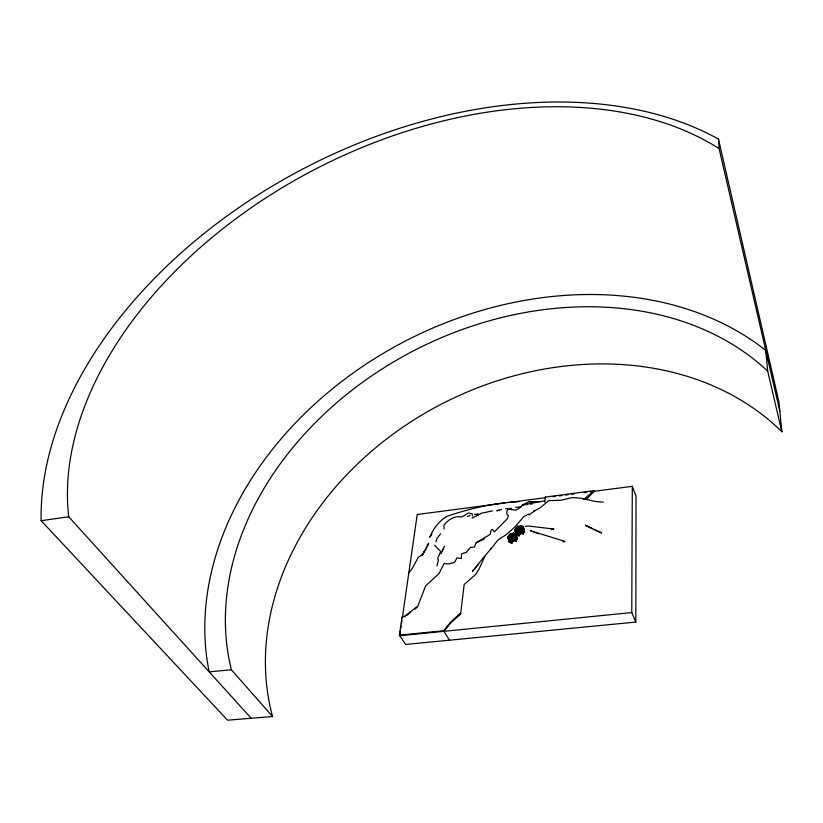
<?xml version="1.0" encoding="UTF-8"?>
<svg xmlns="http://www.w3.org/2000/svg" width="823" height="823" viewBox="0 0 823 823"><rect width="100%" height="100%" fill="white"/><g stroke="black" fill="none" stroke-linecap="round" stroke-linejoin="round"><path stroke-width="1.23" d="M544.517 500.826L522.389 504.941L520.753 507.081L516.062 510.157L507.77 509.108L506.659 512.41L507.019 514.468L508.367 515.723L507.647 518.449L494.273 531.956L492.411 529.354L491.115 530.094L490.127 534.415L476.198 542.676L474.367 547.038L470.386 547.398L466.219 552.449L461.652 553.704L461.302 558.529L456.95 557.891L454.502 562.428L448.648 563.909L444.111 563.549L438.916 573.672L425.625 585.904L417.446 607.209L417.086 606.654L404.679 616.262L401.994 617.25L399.402 635.171L405.688 644.46L635.819 622.065L636.035 496.187L632.301 486.311L590.389 491.804M635.819 622.065L631.766 612.569L632.301 486.311M472.536 516.042L472.093 513.789L468.41 512.966L461.693 517.07C454.687 515.455 448.144 519.611 443.988 525.105L444.019 529.035M544.847 502.164L545.382 497.071L593.867 490.703L594.113 491.31L586.974 498.666M400.462 630.932L399.772 635.716L631.766 612.569M400.801 628.546L401.151 626.159M401.49 623.772L402.005 620.182M484.366 537.841L484.119 539.199L476.198 542.676M443.906 631.313L450.541 623.155L460.582 614.02L464.193 584.464L475.601 574.485L478.965 569.177L485.416 555.268L491.249 548.54M436.941 565.885L438.433 560.144L437.651 558.652L440.686 551.461L434.678 545.227M435.881 541.832L437.085 538.448L440.562 533.736M426.972 547.254L428.66 543.129L422.23 555.206L424.678 551.009L422.024 554.887L418.218 557.305L412.374 568.333L408.836 572.808M442.363 550.916L444.42 546.307M441.087 553.735L443.299 548.797M425.553 550.309L426.551 548.283M522.183 532.481L522.338 533.201M522.296 532.759L523.922 529.745L524.714 531.36L523.202 533.993L520.64 533.283L519.838 531.679M523.469 530.259L523.778 531.349L522.914 531.905M523.757 530.609L523.665 531.319M521.381 532.954L522.8 533.335L520.434 531.74M523.521 531.308L522.8 532.604L523.13 532.214M522.554 533.273L524.076 530.65M523.428 531.514L524.035 531.874L523.15 532.934M523.13 533.15L524.158 531.174L523.428 531.03M520.753 532.625L523.027 533.571L524.302 531.349L523.695 530.125M511.453 542.696L509.499 541.812M512.029 541.606L511.937 542.326L512.935 540.33L512.194 540.186M512.317 541.657L512.575 541.215M512.256 539.394L512.811 541.03L512.462 539.271M514.066 538.108L513.573 538.746M515.836 534.466L515.321 535.598M516.391 534.302L518.675 534.981L519.961 532.759M518.85 529.93L517.873 531.689M519.838 528.181L520.733 526.699L522.852 527.276M515.548 540.762L515.404 540.032L513.521 539.507M513.264 537.049L514.797 537.429L515.393 535.68L514.889 536.987M515.805 535.701L516.103 534.991L515.383 534.806M517.852 532.152L520.383 527.769L519.663 527.584L520.342 528.037L519.354 528.808L520.002 530.105M511.793 542.727L512.719 539.528L511.361 538.962L511.608 539.456L513.418 536.503L512.585 535.845M516.175 535.763L515.393 536.699L516.649 537.11L515.208 539.476L516.062 541.215L517.595 538.561L516.782 536.956L514.807 536.483M516.103 534.991L515.949 536.195M517.667 534.59L517.194 535.084L516.71 534.487M516.793 534.302L516.515 534.333M513.634 539.909L513.943 539.291M514.9 537.697L515.97 535.464M516.69 534.621L517.225 534.919M519.231 530.259L517.955 532.419L516.679 532.008L516.844 533.047M520.908 528.232L519.58 530.31L519.941 528.911L521.515 529.384L522.111 530.64L522.584 529.817L523.809 530.125M520.465 528.294L519.735 528.633M521.216 527.018L522.224 527.152M510.003 538.972L508.635 540.917L509.416 542.429L511.968 543.149L513.501 540.495L512.688 538.9M514.612 539.878L513.665 540.238L514.169 539.806M512.462 537.028L514.972 537.851L515.445 537.028L516.679 537.326L516.515 538.304M515.682 536.884L515.579 536.123M516.721 534.96L517.225 534.528M516.206 533.695L517.019 532.296L518.027 532.574L519.375 530.434M520.239 528.963L520.002 527.245M514.036 539.549L514.57 540.042M518.747 532.244L519.797 530.434L521.35 530.856L521.103 530.362L520.599 532.399M520.548 530.094L519.961 530.177L520.393 529.374L521.7 529.95L520.27 529.58M516.895 530.31L519.508 531.102L520.98 528.387L520.229 526.864M515.157 540.516L514.365 540.433L514.797 539.641M516.258 539.95C515.908 541.411 517.194 536.987 516.34 537.46M518.12 534.878L517.42 535.145L517.986 534.611M522.173 526.885L522.759 526.802M515.033 539.703L514.838 540.567M518.089 534.415L517.893 535.279M520.64 533.283L519.118 535.917L518.264 534.178L519.704 531.833L518.85 531.154M522.173 527.42L522.708 526.504L520.403 525.948M516.782 536.956L515.28 540.238M517.914 535.145L518.665 535.372L518.079 534.95M518.202 534.693L521.103 529.559L521.628 530.084M522.317 527.522L522.872 526.422L520.311 525.732L519.303 527.481M516.237 538.489L515.651 539.353L516.525 539.754L516.546 537.81M516.155 539.147L516.391 538.263M519.056 533.901L518.932 534.6L518.912 533.86M519.436 533.242L519.19 534.168M519.817 532.584L519.344 532.965L520.074 533.109M520.877 530.105L520.043 531.689L522.348 532.244L523.027 533.571M515.651 539.837L515.856 539.147L516.412 539.723M518.716 535.269L518.13 535.341L518.459 534.744M519.087 533.88L519.57 533.51M521.566 529.518L523.078 526.895L523.87 528.51L522.944 530.115M515.548 540.125L516.947 537.851L516.391 537.861M519.519 532.45L518.603 534.827L516.453 534.436M521.062 530.64L521.052 531.37L520.959 530.609M521.453 529.899L523.119 526.967L520.517 526.195L518.737 529.57L516.144 528.798L516.947 530.413M515.62 540.269L516.916 538.036M520.949 531.339L521.175 530.67M522.338 528.86L522.718 528.201M522.698 528.201L523.099 527.533M518.974 535.063L519.066 534.868M519.611 532.059L520.208 533.366L519.57 534.466L519.992 532.574M521.844 530.043L522.965 527.265M517.173 538.561L515.887 540.793L513.727 540.135L513.819 539.456M518.943 535.495L520.218 533.283M520.465 532.131L520.661 532.296M516.669 539.281L517.163 538.654L516.556 537.337M521.587 533.098L520.794 532.553M522.646 526.802L523.449 528.592L522.039 530.485L520.764 530.074M520.609 526.411L519.735 528.15L520.445 529.765L521.936 530.218L523.233 527.79L523.191 529.024M523.315 528.325L522.06 529.786M520.805 533.026L521.329 532.574M521.185 532.563L522.214 533.407M523.87 528.51L522.646 528.171L522.687 529.415M521.37 532.491L521.268 533.15M521.71 532.358L521.977 533.345M510.353 540.114L508.583 539.569L509.159 538.52M510.291 537.224L510.383 536.555L510.075 537.152M509.077 539.178L509.231 538.643M508.727 538.839L509.324 539.23M511.505 534.158L511.361 534.456M512.143 534.456L511.68 534.333C513.315 535.053 513.717 530.907 512.215 534.744M514.766 530.362C519.622 523.881 512.431 531.164 516.011 530.516L514.725 530.279L515.723 532.368L517.266 532.79L517.019 532.296M509.643 539.25C505.97 537.954 511.875 539.312 509.879 539.178L510.095 538.777M510.209 539.055L510.918 537.645M513.182 533.818L511.484 537.542M514.951 530.835L517.667 526.164L520.65 526.957M511.196 538.036L510.713 538.417L515.291 539.682M511.433 537.09L513.12 534.148L510.517 533.366L507.935 537.892M515.064 530.866L517.708 526.247L520.259 527.131M511.052 538.479L510.661 538.664M511.844 537.903L511.69 537.152L509.56 536.575L509.571 535.608M513.192 536.678L513.295 537.501L511.927 536.719L512.698 535.876M513.11 534.734L513.717 534.621M513.655 533.674L514.519 534.415M509.612 540.937L509.519 541.4M510.61 539.188L511.464 537.604L510.867 537.162M512.019 536.966L512.832 534.919M515.424 531.102L515.733 530.403M516.597 528.88L517.883 526.669L520.249 527.502L519.529 527.317M509.488 541.637L509.725 540.968L509.437 541.915L511.577 542.491M508.501 538.602L510.702 539.363L511.546 537.851M512.451 535.578L513.243 534.971L512.955 535.917M513.964 533.952L515.97 534.734L515.692 535.67M515.527 530.958L516.391 532.162L515.856 531.771M510.805 539.641L512.009 537.666M517.122 528.685L516.71 529.354L518.757 529.971L517.111 530.146L517.544 529.343M517.513 528.037L517.862 527.131M510.342 542.264L509.571 542.172L509.972 541.256M509.571 539.291L510.877 539.785L513.326 535.506M515.177 534.58L514.087 534.209M516.144 531.607L515.743 531.37M518.099 529.806L516.844 529.621L518.367 526.987M513.058 534.981L513.459 535.763L511.464 538.561M515.867 531.637L516.412 532.131M517.019 529.611L517.286 528.952M509.91 542.048L509.951 541.452L510.044 542.306M513.768 535.434L512.955 536.617M510.342 541.719L510.713 542.048M516.474 532.028L515.877 532.1L516.381 531.432M511.062 542.45L510.281 542.367L510.702 541.575L510.61 542.244M513.161 537.244L513.13 536.38L514.9 536.761M514.797 534.405L514.437 534.549M517.605 529.477L517.934 530.125M513.953 536.771L511.155 541.555L508.593 540.834L511.176 541.709L510.98 542.573M515.064 534.364L517.019 531.493M517.893 529.673L518.613 530.619M513.943 536.915L511.186 542.182M515.198 534.713L516.844 531.874L516.196 531.514M518.788 530.033L518.202 529.611L517.811 530.341L517.266 529.354M519.344 527.564L520.311 525.732M511.813 540.845L512.143 540.423L511.68 541.071M514.19 536.843L513.603 536.915L514.221 538.067M515.877 534.137L514.406 536.678L514.797 537.429M516.895 531.699L517.544 532.018L517.255 531.555M518.027 532.574L517.42 531.329L517.996 530.485M518.151 530.207L518.48 529.601M519.508 531.102L518.655 529.364L520.095 527.008M511.927 541.359L511.556 541.771L512.667 539.806M513.151 538.983L513.964 537.573M514.303 537.11L515.949 534.096L516.751 535.701L515.815 537.316L515.404 536.586M512.06 540.402L512.852 539.785L512.06 539.24M513.696 538.52L513.964 537.861M517.976 531.72L518.068 530.434L517.616 531.884M518.511 530.063L518.48 530.413M519.107 529.487L519.683 528.387L519.22 529.703M515.044 536.349L514.817 536.966L515.157 536.329L515.455 536.822M508.583 539.569L507.585 537.481L509.211 535.053M509.17 534.981L507.76 537.409L508.912 537.789L509.139 537.182M509.067 536.246L510.569 533.499L513.141 534.312M508.223 538.057L510.733 533.87L512.976 534.446M508.398 538.036L509.036 536.935M509.838 535.629L509.622 536.082C509.828 537.851 514.169 537.872 509.828 537.1M508.47 538.787L508.861 539.106M508.923 538.448L508.398 538.427M510.023 536.699L510.661 537.553L511.217 537.018M431.941 534.117L429.781 537.275C433.032 528.829 438.885 521.535 446.447 516.535C469.717 508.46 494.304 502.802 518.943 501.701M490.446 549.466L498.038 539.888L505.723 534.96L514.848 527.059L524.025 516.391L528.716 514.036M484.582 556.235L472.464 571.265L478.657 564.125M399.402 635.171L443.556 630.757L450.202 622.6L458.38 614.966L460.242 613.464L460.582 614.02M583.785 499.468L593.867 490.703M585.019 499.304L594.113 491.31M529.127 514.879L534.744 510.795L534.178 510.579L533.788 511.289L540.454 507.637L548.55 500.682L561.317 500.199L572.355 497.565L580.534 498.162L596.017 501.577L603.3 502.174M414.535 609.329L416.469 607.919M472.042 518.171L481.414 513.274L492.524 510.836M540.341 501.629L529.251 501.629L522.389 504.941M470.046 515.321L467.526 516.463M475.838 514.632L477.762 513.675L478.214 515.044M501.433 509.406L496.794 510.744L499.252 510.353M563.004 541.853L565.072 541.462L530.578 530.763L536.462 532.954M525.393 526.401L527.852 525.979L553.889 529.045L551.4 529.467M515.568 507.163L520.753 507.081M507.853 508.995L511.546 508.419L505.538 508.779M41.15 520.712A416.757 277.927 -27.6 0 1 286.065 178.118A416.757 277.927 -27.6 0 1 718.458 139.077L778.877 401.583L781.85 431.756A298.739 242.055 -27.1 0 0 430.985 409.731A298.739 242.055 -27.1 0 0 272.557 716.535L227.56 720.187L41.15 520.712L68.69 516.762A392.54 259.924 -27.1 0 1 296.177 179.537A392.54 259.924 -27.1 0 1 719.117 148.603L779.823 411.161M504.962 502.997L417.23 514.498L402.354 617.795L401.994 617.25M508.779 502.503L545.649 497.668L545.382 497.071M553.107 496.691L555.597 496.362M559.321 495.878L561.811 495.549M565.535 495.065L568.024 494.736M571.748 494.242L574.238 493.923M584.176 492.617L586.665 492.288M522.584 504.983L527.636 504.386M530.156 504.088L532.687 503.779M272.557 716.535L231.386 669.757L209.186 671.866A334.292 259.44 -27.3 0 1 387.921 350.608A334.292 259.44 -27.3 0 1 765.781 350.433L767.705 371.173L781.85 431.756M474.243 514.138L476.106 514.478M520.568 526.329L522.944 527.039M523.058 527.8L523.449 528.592M522.831 528.037L523.356 528.057M518.12 526.936L519.354 527.152M523.068 528.757L522.698 528.685M517.616 527.574L517.616 528.057M521.947 529.271L523.963 529.827M517.235 528.232L516.762 529.086L517.307 529.282M522.533 529.487L523.788 529.899L522.389 532.327L523.202 533.993M522.07 529.734L519.714 529.343M516.412 528.315L517.698 528.654M517.708 528.911L516.659 528.633L515.301 530.845L515.62 531.576M519.097 529.24L520.167 529.775L519.56 529.621M522.893 530.321L523.881 530.485M516.443 528.623L518.655 529.364M520.229 529.673L519.488 529.549L519.961 530.177M520.403 529.837L521.082 530.876M520.362 529.93L519.313 530.012M523.654 530.917L524.2 530.907L523.922 531.843M519.827 529.909L520.486 530.197L519.869 528.891M521.103 530.362L522.111 530.64M524.066 531.38L523.726 530.249M519.334 530.691L516.978 529.878L517.142 528.911M523.263 531.751L523.305 532.697M516.823 530.166L518.212 530.084M523.685 532.039L523.407 531.277M518.367 531.01L518.624 531.586M518.706 530.928L518.469 530.135L519.046 530.557M522.79 532.131L523.531 532.275M517.862 531.205L522.44 532.46L521.885 532.522M515.126 530.763L517.42 531.329M514.91 530.763L517.513 531.535M518.5 531.751L519.725 532.049L519.591 533.201M521.782 532.718L521.175 532.327M521.957 532.893L522.677 533.067M520.671 532.759L521.329 533.047M516.854 531.802L515.98 531.391M519.57 532.841L520.126 532.841M517.492 532.903L516.875 532.543M519.344 533.448L519.601 533.489M518.706 534.065L519.447 534.209M518.264 534.178L515.959 533.613M513.202 532.913L518.397 534.847M513.285 533.119L515.579 533.685M517.091 534.261L517.924 534.713M517.801 534.456L518.325 534.477M515.98 534.168L513.387 533.386L513.974 534.621M513.439 533.52L515.651 533.983M513.603 533.89L515.908 534.508L515.558 535.392M516.587 534.693L517.194 535.084M517.297 534.888L517.842 534.878M517.976 535.145L517.369 534.755M515.445 534.703L516.042 534.765M519.118 535.917L516.556 535.217L515.754 533.613M515.517 535.073L516.237 535.248M512.42 534.456L513.017 534.538M516.031 535.536L515.589 534.477M515.455 535.866L516.062 536.226M512.791 535.3L513.84 535.588L513.079 534.076M513.285 535.732L512.914 534.94L512.822 535.65M511.937 536.205L514.457 536.812M516.093 537.409L516.813 537.594M511.937 536.462L514.365 537.008M513.089 536.884L512.544 537.069M511.536 536.719L508.974 535.968L509.797 537.614L512.359 538.324L511.495 536.586M512.739 537.038L513.809 537.213M516.35 537.933L517.07 538.119M511.556 536.884L508.851 536.668M516.288 538.242L517.029 538.386M509.725 536.668L511.927 537.398M512.215 537.47L512.996 536.493M512.667 537.635L513.994 538.005L513.624 537.285M508.686 536.905L509.026 537.152M509.674 537.368L511.134 537.686M509.756 537.522L511.371 538.767M515.208 539.476L512.904 538.9M507.585 537.481L509.149 537.872M511.299 538.633L512.523 538.972M513.264 539.456L514.889 539.991M507.801 538.047L510.332 538.839M511.999 539.343L512.719 539.528M515.671 540.557L513.531 539.981L513.84 539.26L514.365 540.433M512.986 540.053L512.266 539.867L512.544 540.505M508.604 539.044L509.262 539.332M513.501 540.495L516.062 541.215M511.556 541.287L512.297 541.431M510.558 541.843L509.293 541.184L509.663 542.038M510.579 541.791L511.309 541.966M510.209 542.007L510.826 542.367M537.635 533.386L538.643 533.716M529.251 501.629L531.246 502.4M592.395 528.633L585.338 525.29L601.695 533.026L594.103 529.426M68.69 516.762L251.221 718.263M404.679 616.262L405.05 616.808M406.829 614.709L407.19 615.265L410.646 612.168L410.286 611.612M443.556 630.757L449.481 640.191M450.202 622.6L450.541 623.155M454.296 618.783L454.635 619.338M458.38 614.966L458.72 615.522M509.766 541.318L510.281 542.367M509.571 542.172L509.056 540.917L509.879 539.507L510.26 540.31M508.768 540.762L509.632 538.643L509.921 539.106M509.828 536.359L509.293 535.331L507.76 537.975L510.311 538.684L510.877 539.785M509.211 535.773L510.065 537.316M512.04 541.39L511.669 541.801M510.702 539.363L510.805 537.614L511.217 538.273M511.104 541.411L511.968 543.149M509.54 539.219L509.982 540.063M511.752 537.512L511.978 538.16M510.805 536.761L511.371 537.748M511.32 538.52L511.731 539.25M514.416 536.74L514.972 537.851M512.811 535.907L512.441 536.318M514.56 539.579L514.807 540.114M512.492 536.493L512.863 537.306M515.558 534.117L516.175 535.361L515.527 533.993M518.13 535.341L517.636 534.755M515.568 530.629L515.692 531.473M516.916 534.096L517.42 535.145M518.5 531.308L518.871 532.039M517.616 529.714L518.017 529.94M517.986 530.989L518.871 532.656M516.443 528.129L516.978 529.148M516.628 528.829L517.214 530.105M517.996 527.399L517.286 528.469M518.86 530.393L519.118 530.958M519.611 532.265L520.095 533.345M520.517 526.195L521.093 527.43M522.872 526.422L523.665 528.037M521.926 527.214L521.175 527.111M588.682 495.631L588.939 496.238M718.458 139.077L719.117 148.603M231.386 669.757A314.911 244.441 -27 0 1 403.044 356.472A314.911 244.441 -27 0 1 767.705 371.173"/></g></svg>
